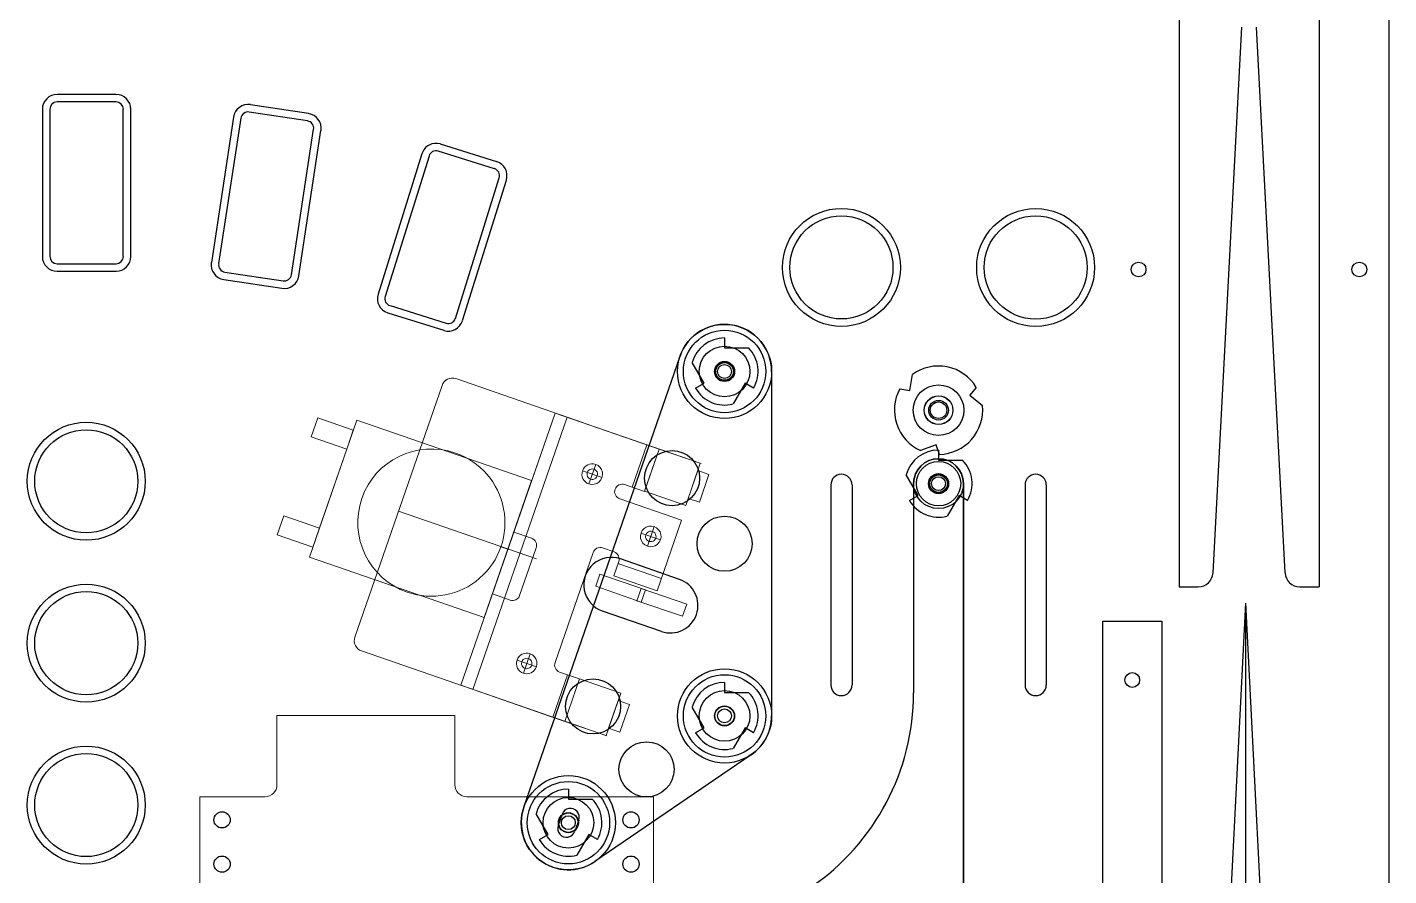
# Model space of a CAD drawing. Extents: x 407 to 427.3, y 512.5 to 558.5.
# Drawn here: x 415.68 to 427.25, y 522.35 to 529.56 of the extents above; entities that cross this region are included whole.
import ezdxf

# ---------------------------------------------------------------- set-up
doc = ezdxf.new("R2010")
doc.units = 0
doc.header["$LTSCALE"] = 2.6966
doc.header["$MEASUREMENT"] = 0
for name, color, linetype in [('Z0_BOTCOMP', 4, 'Continuous'), ('Z0_CUT250', 6, 'Continuous'), ('Z0_CUT500', 5, 'Continuous'), ('Z0_PLASTICS', 37, 'Continuous'), ('Z0_RUBBER', 6, 'Continuous'), ('Z0_TOPCOMP', 6, 'Continuous')]:
    doc.layers.add(name, color=color, linetype=linetype)

msp = doc.modelspace()

# ---------------------------------------------------------------- linework, layer by layer
at = {"layer": 'Z0_BOTCOMP', "color": 4, "linetype": 'Continuous', "lineweight": 25}
for p, q in [((421.607, 526.919), (421.607, 526.834)), ((421.607, 526.834), (421.81, 526.834)), ((421.434, 526.534), (421.333, 526.71)), ((423.181, 526.471), (423.205, 526.608)), ((421.361, 526.491), (421.434, 526.534)), ((421.781, 526.534), (421.679, 526.358)), ((421.854, 526.491), (421.781, 526.534)), ((423.097, 526.486), (423.181, 526.471)), ((423.746, 526.499), (423.692, 526.434)), ((423.692, 526.434), (423.798, 526.344)), ((423.404, 526.01), (423.273, 525.962)), ((423.433, 525.93), (423.404, 526.01)), ((423.425, 525.966), (423.425, 525.881)), ((423.425, 525.881), (423.629, 525.881)), ((423.252, 525.581), (423.151, 525.757)), ((423.179, 525.538), (423.252, 525.581)), ((423.599, 525.581), (423.497, 525.405)), ((423.672, 525.538), (423.599, 525.581)), ((424.821, 519.102), (424.821, 524.513)), ((424.821, 524.513), (425.321, 524.513)), ((425.321, 524.513), (425.321, 519.102)), ((421.607, 523.993), (421.607, 523.908)), ((421.607, 523.908), (421.81, 523.908)), ((421.434, 523.608), (421.333, 523.783)), ((421.361, 523.565), (421.434, 523.608)), ((421.781, 523.608), (421.679, 523.432)), ((421.854, 523.565), (421.781, 523.608)), ((420.28, 523.086), (420.28, 523.001)), ((420.28, 523.001), (420.484, 523.001)), ((420.107, 522.701), (420.006, 522.877)), ((420.034, 522.658), (420.107, 522.701)), ((420.454, 522.701), (420.352, 522.525)), ((420.527, 522.658), (420.454, 522.701))]:
    msp.add_line(p, q, dxfattribs=at)
at = {"layer": 'Z0_BOTCOMP', "color": 4, "linetype": 'Continuous', "lineweight": 5}
for p, q in [((420.41, 526.197), (419.324, 526.573)), ((419.207, 526.516), (418.466, 524.377)), ((418.483, 526.221), (418.08, 525.057)), ((418.151, 526.24), (418.095, 526.079)), ((418.453, 526.136), (418.151, 526.24)), ((419.968, 525.707), (418.483, 526.221)), ((419.366, 523.969), (420.167, 526.281)), ((419.469, 523.933), (420.27, 526.246)), ((419.816, 525.269), (420.167, 526.281)), ((420.167, 526.281), (421.408, 525.851)), ((421.051, 525.975), (420.167, 526.281)), ((418.398, 525.975), (418.453, 526.136)), ((418.095, 526.079), (418.398, 525.975)), ((418.137, 525.223), (418.425, 526.055)), ((420.948, 526.011), (420.823, 525.65)), ((420.926, 525.615), (421.051, 525.975)), ((420.927, 525.616), (421.051, 525.975)), ((421.051, 525.975), (421.401, 525.854)), ((419.321, 525.941), (419.321, 525.941)), ((419.321, 525.941), (419.321, 525.941)), ((421.243, 525.964), (421.243, 525.964)), ((421.243, 525.964), (421.243, 525.964)), ((420.566, 525.733), (420.4, 525.79)), ((420.454, 525.679), (420.512, 525.844)), ((420.498, 525.803), (420.498, 525.803)), ((420.498, 525.803), (420.498, 525.803)), ((420.512, 525.844), (420.512, 525.844)), ((420.512, 525.844), (420.512, 525.844)), ((421.401, 525.854), (421.277, 525.495)), ((421.298, 525.556), (421.38, 525.792)), ((421.38, 525.792), (421.474, 525.76)), ((421.474, 525.76), (421.393, 525.523)), ((419.565, 524.543), (419.968, 525.707)), ((420.677, 525.634), (420.677, 525.634)), ((420.757, 525.673), (420.926, 525.615)), ((420.716, 525.553), (421.242, 525.371)), ((421.277, 525.495), (420.927, 525.616)), ((421.393, 525.523), (421.298, 525.556)), ((417.862, 525.408), (417.807, 525.247)), ((418.165, 525.303), (417.862, 525.408)), ((420.009, 525.041), (418.837, 525.447)), ((418.109, 525.142), (418.165, 525.303)), ((420.951, 525.15), (421.009, 525.316)), ((421.009, 525.316), (421.009, 525.316)), ((421.009, 525.316), (421.009, 525.316)), ((421.034, 524.771), (421.242, 525.371)), ((417.807, 525.247), (418.109, 525.142)), ((419.967, 525.217), (419.816, 525.269)), ((421.063, 525.204), (420.897, 525.261)), ((420.995, 525.275), (420.995, 525.275)), ((420.995, 525.275), (420.995, 525.275)), ((418.08, 525.057), (419.565, 524.543)), ((419.766, 525.125), (419.707, 525.145)), ((419.866, 524.731), (420.006, 525.136)), ((420.167, 524.161), (420.49, 525.096)), ((420.571, 525.135), (420.669, 525.101)), ((420.708, 525.02), (420.666, 524.899)), ((421.07, 524.874), (420.701, 525.002)), ((420.666, 524.899), (421.034, 524.771)), ((419.366, 523.969), (419.635, 524.744)), ((419.635, 524.744), (419.785, 524.692)), ((419.609, 523.884), (418.523, 524.26)), ((419.898, 524.071), (419.955, 524.236)), ((419.955, 524.236), (419.955, 524.236)), ((419.955, 524.236), (419.955, 524.236)), ((420.009, 524.125), (419.844, 524.182)), ((419.941, 524.195), (419.941, 524.195)), ((419.941, 524.195), (419.941, 524.195)), ((420.147, 523.698), (420.272, 524.058)), ((420.375, 524.022), (420.206, 524.08)), ((420.251, 523.662), (420.375, 524.022)), ((420.251, 523.662), (420.375, 524.022)), ((420.375, 524.022), (420.725, 523.901)), ((420.608, 523.539), (419.366, 523.969)), ((420.251, 523.662), (419.366, 523.969)), ((420.725, 523.901), (420.601, 523.541)), ((420.622, 523.603), (420.704, 523.839)), ((420.704, 523.839), (420.798, 523.806)), ((420.798, 523.806), (420.716, 523.57)), ((417.804, 523.713), (419.315, 523.713)), ((417.804, 523.122), (417.804, 523.713)), ((419.315, 523.713), (419.315, 523.122)), ((420.601, 523.541), (420.251, 523.662)), ((420.716, 523.57), (420.622, 523.603)), ((417.148, 522.267), (417.148, 523.022)), ((417.704, 523.022), (417.148, 523.022)), ((421.002, 523.022), (419.416, 523.022)), ((421.002, 523.022), (421.002, 522.267))]:
    msp.add_line(p, q, dxfattribs=at)
at = {"layer": 'Z0_BOTCOMP', "color": 4, "linetype": 'Continuous', "lineweight": 25}
for centre, radius in [((421.607, 526.634), 0.085), ((421.607, 526.634), 0.059), ((423.425, 526.305), 0.121), ((423.425, 526.305), 0.0835), ((423.425, 525.681), 0.085), ((423.425, 525.681), 0.059), ((421.607, 523.708), 0.085), ((421.607, 523.708), 0.059), ((420.28, 522.801), 0.085), ((420.28, 522.801), 0.059)]:
    msp.add_circle(centre, radius, dxfattribs=at)
for centre, radius, start, end in [((421.607, 526.634), 0.285, 90, 164.5679), ((421.607, 526.634), 0.285, -30, 44.5679), ((423.425, 526.305), 0.375, 31.1354, 126.023), ((421.607, 526.634), 0.285, -150, -75.4321), ((423.425, 526.305), 0.375, 151.1354, -113.977), ((423.425, 526.305), 0.375, -88.8646, 6.023), ((423.425, 525.681), 0.285, 90, 164.5679), ((423.425, 525.681), 0.285, -30, 44.5679), ((423.425, 525.681), 0.285, -150, -75.4321), ((421.607, 523.708), 0.285, 90, 164.5679), ((421.607, 523.708), 0.285, -30, 44.5679), ((421.607, 523.708), 0.285, -150, -75.4321), ((420.28, 522.801), 0.285, 90, 164.5679), ((420.28, 522.801), 0.285, -30, 44.5679), ((420.28, 522.801), 0.285, -150, -75.4321)]:
    msp.add_arc(centre, radius, start, end, dxfattribs=at)
for centre in [(417.338, 522.825), (417.338, 522.449), (420.812, 522.449)]:
    msp.add_ellipse(centre, major_axis=(0, 0.069), ratio=1, dxfattribs=at)
msp.add_ellipse((420.812, 522.825), major_axis=(-0.069, 0), ratio=1, start_param=4.712389, end_param=10.995574, dxfattribs=at)
at = {"layer": 'Z0_BOTCOMP', "color": 4, "linetype": 'Continuous', "lineweight": 5}
for points in [[(419.207, 526.516), (419.215, 526.539), (419.232, 526.558), (419.254, 526.569)], [(419.254, 526.569), (419.275, 526.579), (419.301, 526.581), (419.324, 526.573)], [(418.525, 525.555), (418.638, 525.881), (418.994, 526.054), (419.321, 525.941)], [(419.321, 525.941), (419.532, 525.868), (419.688, 525.688), (419.73, 525.468)], [(420.4, 525.79), (420.416, 525.836), (420.466, 525.86), (420.512, 525.844)], [(420.454, 525.679), (420.409, 525.694), (420.384, 525.744), (420.4, 525.79)], [(420.439, 525.753), (420.436, 525.768), (420.442, 525.785), (420.454, 525.795)], [(420.468, 525.719), (420.453, 525.724), (420.442, 525.737), (420.439, 525.753)], [(420.454, 525.795), (420.466, 525.805), (420.482, 525.809), (420.498, 525.803)], [(420.498, 525.803), (420.513, 525.798), (420.524, 525.785), (420.527, 525.77)], [(420.512, 525.844), (420.541, 525.834), (420.563, 525.809), (420.569, 525.778)], [(420.527, 525.77), (420.53, 525.754), (420.524, 525.738), (420.512, 525.728)], [(420.569, 525.778), (420.575, 525.747), (420.564, 525.716), (420.54, 525.695)], [(420.54, 525.695), (420.517, 525.675), (420.484, 525.668), (420.454, 525.679)], [(420.512, 525.728), (420.5, 525.717), (420.483, 525.714), (420.468, 525.719)], [(420.68, 525.585), (420.672, 525.6), (420.671, 525.618), (420.677, 525.634)], [(420.677, 525.634), (420.682, 525.65), (420.694, 525.663), (420.709, 525.67)], [(420.709, 525.67), (420.724, 525.678), (420.742, 525.679), (420.757, 525.673)], [(418.911, 524.759), (418.585, 524.872), (418.412, 525.228), (418.525, 525.555)], [(420.716, 525.553), (420.7, 525.559), (420.687, 525.57), (420.68, 525.585)], [(419.73, 525.468), (419.773, 525.249), (419.695, 525.024), (419.526, 524.877)], [(420.894, 525.216), (420.888, 525.247), (420.899, 525.279), (420.923, 525.299)], [(420.923, 525.299), (420.946, 525.319), (420.979, 525.326), (421.009, 525.316)], [(420.951, 525.266), (420.963, 525.277), (420.98, 525.28), (420.995, 525.275)], [(421.009, 525.316), (421.038, 525.305), (421.06, 525.28), (421.066, 525.249)], [(419.967, 525.217), (419.983, 525.211), (419.996, 525.2), (420.004, 525.185)], [(420.004, 525.185), (420.011, 525.169), (420.012, 525.152), (420.006, 525.136)], [(420.951, 525.15), (420.922, 525.16), (420.9, 525.186), (420.894, 525.216)], [(420.936, 525.224), (420.933, 525.24), (420.939, 525.256), (420.951, 525.266)], [(420.965, 525.191), (420.95, 525.196), (420.939, 525.209), (420.936, 525.224)], [(421.037, 525.167), (421.014, 525.146), (420.981, 525.14), (420.951, 525.15)], [(421.009, 525.199), (420.997, 525.189), (420.98, 525.186), (420.965, 525.191)], [(420.995, 525.275), (421.01, 525.27), (421.021, 525.257), (421.024, 525.241)], [(421.024, 525.241), (421.027, 525.226), (421.021, 525.21), (421.009, 525.199)], [(421.066, 525.249), (421.072, 525.219), (421.061, 525.187), (421.037, 525.167)], [(420.49, 525.096), (420.496, 525.112), (420.507, 525.125), (420.523, 525.132)], [(420.523, 525.132), (420.538, 525.139), (420.555, 525.14), (420.571, 525.135)], [(420.669, 525.101), (420.685, 525.096), (420.698, 525.084), (420.705, 525.069)], [(420.705, 525.069), (420.712, 525.054), (420.713, 525.036), (420.708, 525.02)], [(419.526, 524.877), (419.357, 524.731), (419.123, 524.686), (418.911, 524.759)], [(419.866, 524.731), (419.861, 524.715), (419.849, 524.702), (419.834, 524.695)], [(419.834, 524.695), (419.819, 524.687), (419.801, 524.686), (419.785, 524.692)], [(418.471, 524.307), (418.46, 524.329), (418.458, 524.354), (418.466, 524.377)], [(418.523, 524.26), (418.5, 524.268), (418.481, 524.285), (418.471, 524.307)], [(419.844, 524.182), (419.859, 524.228), (419.909, 524.252), (419.955, 524.236)], [(419.955, 524.236), (419.985, 524.226), (420.006, 524.201), (420.012, 524.17)], [(419.898, 524.071), (419.852, 524.086), (419.828, 524.136), (419.844, 524.182)], [(419.883, 524.145), (419.88, 524.16), (419.885, 524.177), (419.897, 524.187)], [(419.912, 524.111), (419.897, 524.116), (419.886, 524.129), (419.883, 524.145)], [(419.897, 524.187), (419.909, 524.197), (419.926, 524.201), (419.941, 524.195)], [(419.955, 524.12), (419.943, 524.109), (419.927, 524.106), (419.912, 524.111)], [(419.941, 524.195), (419.956, 524.19), (419.967, 524.177), (419.97, 524.162)], [(419.97, 524.162), (419.973, 524.146), (419.968, 524.13), (419.955, 524.12)], [(420.012, 524.17), (420.018, 524.139), (420.007, 524.108), (419.984, 524.087)], [(420.17, 524.113), (420.162, 524.128), (420.161, 524.145), (420.167, 524.161)], [(419.984, 524.087), (419.96, 524.067), (419.927, 524.06), (419.898, 524.071)], [(420.206, 524.08), (420.19, 524.086), (420.177, 524.097), (420.17, 524.113)], [(417.775, 523.052), (417.793, 523.07), (417.804, 523.096), (417.804, 523.122)], [(419.315, 523.122), (419.315, 523.096), (419.326, 523.07), (419.345, 523.052)], [(417.704, 523.022), (417.73, 523.022), (417.756, 523.033), (417.775, 523.052)], [(419.345, 523.052), (419.364, 523.033), (419.389, 523.022), (419.416, 523.022)]]:
    msp.add_open_spline(points, degree=3, dxfattribs=at)
at = {"layer": 'Z0_CUT250', "color": 3, "linetype": 'Continuous', "lineweight": 25}
for p, q in [((416.437, 528.987), (415.937, 528.987)), ((418.073, 528.825), (417.579, 528.9)), ((415.811, 528.861), (415.811, 527.611)), ((416.562, 527.611), (416.562, 528.861)), ((417.436, 528.795), (417.247, 527.559)), ((417.99, 527.446), (418.178, 528.682)), ((419.671, 528.416), (419.194, 528.565)), ((419.036, 528.483), (418.663, 527.29)), ((419.38, 527.066), (419.753, 528.259)), ((415.937, 527.486), (416.437, 527.486)), ((417.352, 527.416), (417.847, 527.341)), ((418.746, 527.133), (419.223, 526.984))]:
    msp.add_line(p, q, dxfattribs=at)
for centre in [(422.6, 527.518), (424.25, 527.517), (416.184, 525.701), (416.184, 524.326), (416.184, 522.951)]:
    msp.add_circle(centre, 0.501, dxfattribs=at)
for centre, start, end in [((415.937, 528.861), 90, 180), ((416.437, 528.861), 0, 90), ((417.56, 528.776), 81.3216, 171.3216), ((418.054, 528.7), -8.6784, 81.3216), ((419.156, 528.446), 72.6432, 162.6432), ((419.633, 528.297), -17.3568, 72.6432), ((415.937, 527.611), -180, -90), ((416.437, 527.611), -90, 0), ((417.371, 527.54), 171.3216, -98.6784), ((417.865, 527.465), -98.6784, -8.6784), ((418.783, 527.253), 162.6432, -107.3568), ((419.26, 527.103), -107.3568, -17.3568)]:
    msp.add_arc(centre, 0.126, start, end, dxfattribs=at)
at = {"layer": 'Z0_CUT500', "color": 5, "linetype": 'Continuous', "lineweight": 25}
for p, q in [((427.25, 558.5), (427.25, 516.665)), ((416.437, 528.924), (415.937, 528.924)), ((415.874, 528.861), (415.874, 527.611)), ((416.499, 527.611), (416.499, 528.861)), ((417.498, 528.785), (417.309, 527.55)), ((418.063, 528.762), (417.569, 528.838)), ((417.927, 527.455), (418.116, 528.691)), ((419.096, 528.464), (418.724, 527.271)), ((419.652, 528.356), (419.175, 528.505)), ((419.32, 527.085), (419.693, 528.278)), ((415.937, 527.549), (416.437, 527.549)), ((417.362, 527.478), (417.856, 527.403)), ((418.765, 527.193), (419.242, 527.044)), ((422.51, 525.671), (422.51, 523.971)), ((422.69, 525.671), (422.69, 523.971)), ((424.16, 525.671), (424.16, 523.971)), ((424.34, 525.671), (424.34, 523.971)), ((421.224, 524.868), (420.722, 525.042)), ((421.071, 524.425), (420.569, 524.599))]:
    msp.add_line(p, q, dxfattribs=at)
for centre, radius in [((422.6, 527.518), 0.438), ((424.25, 527.517), 0.438), ((425.125, 527.5), 0.0625), ((427, 527.5), 0.0625), ((421.607, 526.634), 0.0825), ((423.425, 526.305), 0.122), ((416.184, 525.701), 0.438), ((421.161, 525.728), 0.234), ((423.425, 525.681), 0.0825), ((421.607, 525.171), 0.234), ((416.184, 524.326), 0.438), ((420.49, 523.789), 0.234), ((425.071, 524.013), 0.0625), ((421.607, 523.708), 0.0825), ((420.944, 523.254), 0.234), ((416.184, 522.951), 0.438), ((420.28, 522.801), 0.0825)]:
    msp.add_circle(centre, radius, dxfattribs=at)
for centre, radius, start, end in [((422.6, 525.671), 0.09, 0, 180), ((424.25, 525.671), 0.09, 0, 180), ((420.645, 524.821), 0.234, 70.9065, -109.0935), ((421.147, 524.647), 0.234, -109.0935, 70.9065), ((422.6, 523.971), 0.09, 180, 0), ((424.25, 523.971), 0.09, 180, 0)]:
    msp.add_arc(centre, radius, start, end, dxfattribs=at)
for centre, major_axis, start_param, end_param in [((415.937, 528.861), (0, 0.0625), 0, 1.570796), ((416.437, 528.861), (0.0625, 0), 0, 1.570796), ((417.56, 528.776), (0.0094, 0.0618), 0, 1.570796), ((418.054, 528.7), (0.0618, -0.0094), 0, 1.570796), ((419.156, 528.446), (0.0186, 0.0597), 0, 1.570796), ((419.633, 528.297), (0.0597, -0.0186), 0, 1.570796), ((415.937, 527.611), (-0.0625, 0), 0, 1.570796), ((416.437, 527.611), (0.0625, 0), 4.712389, 6.283185), ((417.371, 527.54), (-0.0618, 0.0094), 0, 1.570796), ((417.865, 527.465), (0.0618, -0.0094), 4.712389, 6.283185), ((418.783, 527.253), (-0.0597, 0.0186), 0, 1.570796), ((419.26, 527.103), (0.0597, -0.0186), 4.712389, 6.283185)]:
    msp.add_ellipse(centre, major_axis=major_axis, ratio=1, start_param=start_param, end_param=end_param, dxfattribs=at)
at = {"layer": 'Z0_PLASTICS', "color": 37, "linetype": 'Continuous', "lineweight": 25}
for p, q in [((419.902, 522.932), (421.229, 526.765)), ((422.007, 526.634), (422.007, 523.708)), ((423.213, 525.681), (423.213, 523.905)), ((423.637, 522.168), (423.637, 525.681)), ((421.833, 523.377), (420.506, 522.47)), ((420.226, 522.873), (420.193, 522.778)), ((420.368, 522.823), (420.335, 522.729))]:
    msp.add_line(p, q, dxfattribs=at)
for centre in [(421.607, 526.634), (423.425, 525.681)]:
    msp.add_circle(centre, 0.075, dxfattribs=at)
for centre, radius, start, end in [((421.607, 526.634), 0.4, 0, 160.9065), ((423.425, 525.681), 0.212, 0, 180), ((421.213, 523.905), 2, -55.6469, 0), ((421.607, 523.708), 0.4, -55.6469, 0), ((420.28, 522.801), 0.4, 160.9065, -55.6469)]:
    msp.add_arc(centre, radius, start, end, dxfattribs=at)
for centre, major_axis in [((420.297, 522.848), (0.0245, 0.0709)), ((420.264, 522.753), (-0.0245, -0.0709))]:
    msp.add_ellipse(centre, major_axis=major_axis, ratio=1, start_param=4.712389, end_param=7.853982, dxfattribs=at)
at = {"layer": 'Z0_RUBBER', "color": 2, "linetype": 'Continuous', "lineweight": 25}
for centre, radius in [((421.607, 526.634), 0.4), ((421.607, 526.634), 0.215), ((423.425, 526.305), 0.215), ((423.425, 526.305), 0.07), ((421.607, 523.708), 0.4), ((421.607, 523.708), 0.215), ((420.28, 522.801), 0.4), ((420.28, 522.801), 0.215)]:
    msp.add_circle(centre, radius, dxfattribs=at)
at = {"layer": 'Z0_TOPCOMP', "color": 6, "linetype": 'Continuous', "lineweight": 25}
for p, q in [((426.658, 538.742), (426.658, 524.805)), ((425.468, 535.742), (425.468, 524.805)), ((425.757, 524.923), (426.001, 529.558)), ((426.37, 524.923), (426.126, 529.558)), ((423.213, 525.681), (423.213, 523.905)), ((423.637, 525.681), (423.637, 521.904)), ((425.468, 524.805), (425.632, 524.805)), ((426.494, 524.805), (426.658, 524.805)), ((425.629, 516.665), (426.035, 524.665)), ((426.441, 516.665), (426.035, 524.665)), ((426.035, 516.665), (426.035, 524.665))]:
    msp.add_line(p, q, dxfattribs=at)
at = {"layer": 'Z0_TOPCOMP', "color": 6, "linetype": 'Continuous', "lineweight": 5}
for p, q in [((420.548, 524.912), (420.512, 524.809)), ((420.935, 524.778), (420.548, 524.912)), ((420.512, 524.809), (420.899, 524.675)), ((420.899, 524.791), (420.863, 524.687)), ((421.286, 524.657), (420.899, 524.791)), ((420.899, 524.675), (420.935, 524.778)), ((420.863, 524.687), (421.25, 524.554)), ((421.25, 524.554), (421.286, 524.657))]:
    msp.add_line(p, q, dxfattribs=at)
at = {"layer": 'Z0_TOPCOMP', "color": 6, "linetype": 'Continuous', "lineweight": 25}
for centre, radius in [((421.607, 526.634), 0.35), ((423.425, 525.681), 0.212), ((423.425, 525.681), 0.188), ((421.607, 523.708), 0.35), ((420.28, 522.801), 0.35)]:
    msp.add_circle(centre, radius, dxfattribs=at)
for centre, radius, start, end in [((425.632, 524.93), 0.125, -90, -3.0117), ((426.494, 524.93), 0.125, -176.9883, -90), ((421.213, 523.905), 2, -55.6469, 0)]:
    msp.add_arc(centre, radius, start, end, dxfattribs=at)

doc.saveas('drawing.dxf')
